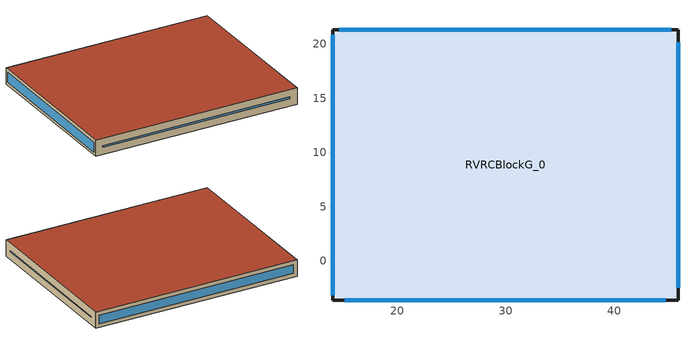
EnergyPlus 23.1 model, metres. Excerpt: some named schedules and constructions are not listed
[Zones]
RVRCBlockG_0
 floor outside (90.1-2019 Residential CZ 0 Exterior Floor (Mass)): 14.03,-3.66 14.03,21.34 45.9,21.34 45.9,-3.66 z7.8
 wall outside (90.1-2019 Residential CZ 1 Exterior Wall (Mass)): 14.03,-3.66 45.9,-3.66 45.9,21.34 14.03,21.34 14.03,-3.66 z7.8:10.3
 window (SinglePaneClr): 15.14,-3.66 44.78,-3.66 z8.92:9.18; 45.9,-2.48 45.9,20.16 z8.98:9.12; 45.3,21.34 14.63,21.34 z8.4:9.7; 14.03,20.87 14.03,-3.19 z8.27:9.83
 roof outside (90.1-2019 Residential CZ 1 Exterior Roof (Mass)): 14.03,-3.66 45.9,-3.66 45.9,21.34 14.03,21.34 z10.3
[Schedule:Day:Hourly]
b3ee1392-10da-4902-bb52-c96c5b621be0: Fraction, 0, 0, 0, 0, 0, 0, 0, 1, 0, 1, 0, 0, 1, 1, 1, 0, 0, 1, 0, 0, 0, 0, 0, 0
41c815ea-9b5e-42bf-a7a7-82d2002bdf8b: Fraction, 0, 0, 0, 1, 1, 1, 1, 0, 0, 0, 0, 1, 1, 1, 1, 1, 1, 0, 0, 0, 0, 0, 0, 0
fffaaf66-fdb6-412b-8616-fc018a51b79f: Fraction, 0, 1, 0, 0, 0, 0, 0, 0, 0, 1, 1, 1, 1, 1, 1, 1, 1, 1, 1, 0, 1, 0, 0, 0
2e593c8e-7799-4b6a-b7ce-a58c5bfb25c7: Fraction, 0, 0, 0, 0, 0, 0, 0, 0, 0, 0, 0, 1, 1, 1, 1, 1, 1, 0, 1, 1, 1, 1, 1, 0
34d32537-86fd-417f-a0f4-903486ed34fd: Fraction, 0, 1, 1, 0, 1, 0, 0, 1, 0, 0, 0, 1, 1, 1, 0, 0, 1, 0, 0, 1, 1, 1, 1, 0
8817caf7-3b1c-4f68-8447-26959a315fb0: Fraction, 1, 1, 1, 1, 1, 1, 1, 1, 0, 0, 0, 1, 1, 1, 1, 1, 1, 1, 0, 0, 0, 0, 1, 1
e7103cf6-8021-48cf-bf69-a7d4d6557e8e: Fraction, 0, 1, 0, 0, 1, 1, 1, 1, 0, 0, 1, 1, 1, 0, 0, 0, 0, 1, 0, 1, 1, 0, 1, 1
c4cd0916-6486-4d25-934a-51eda6465a27: Fraction, 1, 1, 1, 1, 0, 0, 0, 0, 0, 0, 0, 1, 1, 0, 1, 1, 1, 1, 1, 0, 0, 0, 0, 0
0f9b2f35-27c7-4098-860a-0e65b3e66343: Fraction, 0, 0, 0, 0, 1, 1, 1, 1, 1, 0, 1, 1, 1, 0, 1, 1, 1, 0, 0, 0, 0, 0, 0, 0
c4405b90-8efb-4c48-a76b-d06ec130ae92: Fraction, 0, 1, 1, 1, 1, 1, 1, 1, 0, 0, 0, 1, 1, 1, 1, 1, 0, 0, 0, 0, 0, 0, 0, 0
7f425e2c-cee2-4079-b694-a63cad02d541: Fraction, 0, 0, 0, 0, 0, 0, 0, 0, 0, 0, 0, 1, 1, 0, 1, 1, 1, 1, 0, 0, 0, 0, 0, 0
8034b9e6-872a-4803-a19c-77a352536e54: Fraction, 0, 0, 0, 0, 0, 0, 0, 0, 0, 1, 0, 1, 1, 1, 1, 1, 1, 1, 0, 0, 0, 0, 0, 0
80193919-deeb-4f16-9f91-5918ce88b6b7: Fraction, 0, 0, 0, 0, 0, 0, 0, 0, 0, 0, 1, 1, 1, 0, 1, 1, 1, 1, 0, 0, 0, 0, 0, 0
c102863e-e8f4-4087-9598-e437fe336038: Fraction, 0, 0, 0, 0, 0, 0, 1, 1, 1, 0, 1, 0, 0, 0, 0, 0, 0, 0, 0, 1, 0, 0, 0, 0
57ddbf2d-71a8-4058-885b-857718e19637: Fraction, 1, 0, 0, 0, 1, 0, 0, 0, 0, 0, 1, 1, 0, 1, 1, 1, 1, 0, 0, 0, 0, 0, 0, 0
a1ec1d87-514c-42c7-b7d7-844e84de6020: Fraction, 0, 0, 0, 0, 0, 0, 0, 0, 0, 1, 1, 1, 0, 0, 1, 1, 1, 1, 0, 0, 0, 0, 0, 0
c1c3a829-8a67-492e-a96c-784813339319: Fraction, 0, 0, 0, 0, 0, 0, 0, 0, 0, 1, 1, 1, 1, 1, 1, 1, 1, 1, 1, 0, 0, 0, 0, 0
f465dc0a-79c6-42a8-b335-f17d1c331528: Fraction, 0, 0, 0, 0, 0, 0, 0, 0, 0, 1, 1, 1, 0, 0, 1, 1, 1, 0, 0, 0, 0, 0, 0, 0
d5d28f35-ec0b-40d0-91be-1a0c22dcc929: Fraction, 0, 0, 0, 0, 1, 0, 0, 0, 0, 0, 1, 1, 1, 1, 1, 1, 1, 1, 0, 0, 0, 0, 1, 0
35469505-b3a3-458c-89e8-699038a2c77a: Fraction, 0, 1, 1, 1, 1, 1, 1, 0, 0, 0, 1, 1, 1, 0, 0, 0, 0, 0, 1, 1, 1, 1, 1, 1
bba4ecf7-62d2-498f-87cb-0fc0dfaa302e: Fraction, 1, 1, 1, 1, 1, 1, 0, 0, 0, 0, 1, 1, 1, 0, 1, 1, 1, 1, 0, 0, 0, 0, 0, 0
f75f4c57-b4c1-48eb-a1c4-78ae43bae9ff: Fraction, 0, 1, 1, 1, 1, 1, 1, 1, 0, 0, 0, 0, 0, 0, 1, 1, 0, 0, 0, 0, 0, 0, 0, 0
b96540aa-e09f-4f3c-9db3-459d213297fe: Fraction, 1, 0, 1, 1, 1, 1, 1, 1, 0, 0, 1, 1, 1, 1, 1, 1, 1, 1, 1, 1, 1, 1, 1, 1
01a3eb3e-a686-40bf-baf7-aec5fe2cf40f: Fraction, 1, 1, 1, 1, 1, 1, 1, 1, 1, 1, 0, 0, 1, 0, 0, 0, 0, 0, 0, 0, 0, 0, 0, 1
509128d5-984b-4da7-90ba-e2ae79619861: Fraction, 1, 1, 1, 1, 1, 1, 1, 1, 0, 0, 0, 0, 0, 0, 1, 1, 0, 0, 0, 0, 1, 0, 0, 1
8081f760-2c0d-4206-94eb-a008024dc24e: Fraction, 1, 1, 1, 1, 1, 1, 1, 1, 0, 0, 0, 0, 0, 0, 1, 1, 0, 0, 0, 0, 0, 0, 0, 0
18a4b13a-dda2-4d9d-b126-db40346724f1: Fraction, 0, 1, 0, 1, 1, 1, 1, 1, 0, 0, 0, 1, 1, 1, 0, 0, 0, 0, 0, 0, 0, 0, 0, 0
adc98def-3a70-4305-84f8-8456c16f5f35: Fraction, 0, 1, 1, 1, 1, 1, 1, 1, 1, 0, 0, 1, 1, 1, 1, 1, 1, 0, 0, 0, 0, 0, 0, 0
1bd0edbe-1e6f-426e-8204-f514dc95a807: Fraction, 0, 0, 0, 1, 1, 1, 1, 1, 0, 0, 0, 1, 1, 1, 1, 1, 1, 1, 1, 0, 0, 0, 0, 0
[Schedule:Week:Daily]
CoolAvail_RVRCBlockG_0_23: b3ee1392-10da-4902-bb52-c96c5b621be0, 41c815ea-9b5e-42bf-a7a7-82d2002bdf8b, fffaaf66-fdb6-412b-8616-fc018a51b79f, 2e593c8e-7799-4b6a-b7ce-a58c5bfb25c7, 34d32537-86fd-417f-a0f4-903486ed34fd, 8817caf7-3b1c-4f68-8447-26959a315fb0, e7103cf6-8021-48cf-bf69-a7d4d6557e8e, b3ee1392-10da-4902-bb52-c96c5b621be0, b3ee1392-10da-4902-bb52-c96c5b621be0, b3ee1392-10da-4902-bb52-c96c5b621be0, b3ee1392-10da-4902-bb52-c96c5b621be0, b3ee1392-10da-4902-bb52-c96c5b621be0
CoolAvail_RVRCBlockG_0_24: c4cd0916-6486-4d25-934a-51eda6465a27, 0f9b2f35-27c7-4098-860a-0e65b3e66343, c4405b90-8efb-4c48-a76b-d06ec130ae92, 7f425e2c-cee2-4079-b694-a63cad02d541, 8034b9e6-872a-4803-a19c-77a352536e54, 80193919-deeb-4f16-9f91-5918ce88b6b7, c102863e-e8f4-4087-9598-e437fe336038, c4cd0916-6486-4d25-934a-51eda6465a27, c4cd0916-6486-4d25-934a-51eda6465a27, c4cd0916-6486-4d25-934a-51eda6465a27, c4cd0916-6486-4d25-934a-51eda6465a27, c4cd0916-6486-4d25-934a-51eda6465a27
CoolAvail_RVRCBlockG_0_25: 57ddbf2d-71a8-4058-885b-857718e19637, a1ec1d87-514c-42c7-b7d7-844e84de6020, c1c3a829-8a67-492e-a96c-784813339319, f465dc0a-79c6-42a8-b335-f17d1c331528, d5d28f35-ec0b-40d0-91be-1a0c22dcc929, 35469505-b3a3-458c-89e8-699038a2c77a, bba4ecf7-62d2-498f-87cb-0fc0dfaa302e, 57ddbf2d-71a8-4058-885b-857718e19637, 57ddbf2d-71a8-4058-885b-857718e19637, 57ddbf2d-71a8-4058-885b-857718e19637, 57ddbf2d-71a8-4058-885b-857718e19637, 57ddbf2d-71a8-4058-885b-857718e19637
CoolAvail_RVRCBlockG_0_26: f75f4c57-b4c1-48eb-a1c4-78ae43bae9ff, b96540aa-e09f-4f3c-9db3-459d213297fe, 01a3eb3e-a686-40bf-baf7-aec5fe2cf40f, 509128d5-984b-4da7-90ba-e2ae79619861, 8081f760-2c0d-4206-94eb-a008024dc24e, 18a4b13a-dda2-4d9d-b126-db40346724f1, adc98def-3a70-4305-84f8-8456c16f5f35, f75f4c57-b4c1-48eb-a1c4-78ae43bae9ff, f75f4c57-b4c1-48eb-a1c4-78ae43bae9ff, f75f4c57-b4c1-48eb-a1c4-78ae43bae9ff, f75f4c57-b4c1-48eb-a1c4-78ae43bae9ff, f75f4c57-b4c1-48eb-a1c4-78ae43bae9ff
CoolAvail_RVRCBlockG_0_27: 1bd0edbe-1e6f-426e-8204-f514dc95a807, f2b36d97-0adc-4f97-a400-ddb5e56b6202, 0c9be60b-1135-400e-a160-46ae8918a7ab, 1e4d1d07-a122-46a8-b236-1e7ef37c4300, a87ecde5-ac1a-4404-9ac0-d33b8b0f3776, d2095b66-9ef9-4e6c-bf10-f64f33dc44e7, 675b7835-bba1-41dc-892c-9915efaa8412, 1bd0edbe-1e6f-426e-8204-f514dc95a807, 1bd0edbe-1e6f-426e-8204-f514dc95a807, 1bd0edbe-1e6f-426e-8204-f514dc95a807, 1bd0edbe-1e6f-426e-8204-f514dc95a807, 1bd0edbe-1e6f-426e-8204-f514dc95a807
CoolAvail_RVRCBlockG_0_28: 99331c6f-bcc6-4844-a99e-bb9b7f8c1f10, b58c2799-eb87-4032-8035-a89979a97af3, d7801b45-80af-4254-aa54-3bef0f0bea61, 4860e4b6-4208-43ae-8039-8c377b90aefc, beb8731f-c9b0-496d-afa5-c1c8993e3b99, a630eeb8-bea4-4921-b0c0-f86afabbf581, 0e7868f9-118a-40b4-ae96-c376b4c6ec36, 99331c6f-bcc6-4844-a99e-bb9b7f8c1f10, 99331c6f-bcc6-4844-a99e-bb9b7f8c1f10, 99331c6f-bcc6-4844-a99e-bb9b7f8c1f10, 99331c6f-bcc6-4844-a99e-bb9b7f8c1f10, 99331c6f-bcc6-4844-a99e-bb9b7f8c1f10
CoolAvail_RVRCBlockG_0_29: d5c4f3ec-4c01-4df2-8705-aea64a63bbf3, d1742365-9e23-4c82-9d82-7f6344c39f6b, dbbabbbd-a9ff-4afc-aab6-1ad78db70506, b53f0b46-2152-4d5b-bf73-179a03bb15a3, beb8731f-c9b0-496d-afa5-c1c8993e3b99, beb8731f-c9b0-496d-afa5-c1c8993e3b99, b6c8650e-9812-4490-876d-d5992b437ba0, d5c4f3ec-4c01-4df2-8705-aea64a63bbf3, d5c4f3ec-4c01-4df2-8705-aea64a63bbf3, d5c4f3ec-4c01-4df2-8705-aea64a63bbf3, d5c4f3ec-4c01-4df2-8705-aea64a63bbf3, d5c4f3ec-4c01-4df2-8705-aea64a63bbf3
CoolAvail_RVRCBlockG_0_30: 4c1100de-6b7d-411d-9fbe-168d15087f90, 9994f216-e378-4f45-9324-9af418134a43, 4f70206a-4ec4-4421-933f-49f3773b5141, 4e028f98-60b7-4a74-b2b1-c5912246aa54, 5d0d032a-c108-4d21-abf3-e35df3f9cd12, 3653e1e7-d5f0-47ed-9f44-e2ecddbe5db8, e793c58d-c10c-48d3-83be-dcdf19725131, 4c1100de-6b7d-411d-9fbe-168d15087f90, 4c1100de-6b7d-411d-9fbe-168d15087f90, 4c1100de-6b7d-411d-9fbe-168d15087f90, 4c1100de-6b7d-411d-9fbe-168d15087f90, 4c1100de-6b7d-411d-9fbe-168d15087f90
CoolAvail_RVRCBlockG_0_31: e58b780e-1c04-451a-9172-1949f03f4e39, 22a59533-5128-4998-a2d3-d265b73bbc28, dbbabbbd-a9ff-4afc-aab6-1ad78db70506, 745354a4-a096-4320-b637-f1b96c0bbb0d, b2c295ff-d00d-4269-bd0b-5ce5b04d11cf, 938a9b06-ab1d-4170-89fd-b648b48fb8fb, a8a7caf1-0855-4f60-89fc-d507499ef6e7, e58b780e-1c04-451a-9172-1949f03f4e39, e58b780e-1c04-451a-9172-1949f03f4e39, e58b780e-1c04-451a-9172-1949f03f4e39, e58b780e-1c04-451a-9172-1949f03f4e39, e58b780e-1c04-451a-9172-1949f03f4e39
CoolAvail_RVRCBlockG_0_32: a8b6adaa-7ebd-4fd7-a765-07d4b7453ad3, 6d97d353-8263-4dda-8341-29e39e51b9cc, 0965bd43-df22-4dcb-b015-02b96572cd4e, bec6fb54-540b-4726-aab1-4136a00fb8bd, 77b68fb6-2430-4c8e-8c81-b7ef4fe4446f, d0fd498f-fefa-4d3d-aab5-15e99e5e4d9a, 12980282-58de-4060-9bc8-3bd8170eec0f, a8b6adaa-7ebd-4fd7-a765-07d4b7453ad3, a8b6adaa-7ebd-4fd7-a765-07d4b7453ad3, a8b6adaa-7ebd-4fd7-a765-07d4b7453ad3, a8b6adaa-7ebd-4fd7-a765-07d4b7453ad3, a8b6adaa-7ebd-4fd7-a765-07d4b7453ad3
CoolAvail_RVRCBlockG_0_33: 4940da96-1a9e-4eb3-89b6-f7c760d27de2, dfdfacce-0b47-4ee3-90b5-302ad27a350c, 7f4fbee8-ac71-4c1e-b3ba-ceb4b6587da2, 64e4d35e-39d5-4212-9f10-d236adf16f6b, dfac59e4-f0a6-4049-a92f-c19506bd0411, 94d588fb-cbc1-4a30-8929-8f768e6797c9, 38926f2a-9a2c-49b7-bd4e-384bd8d0eeec, 4940da96-1a9e-4eb3-89b6-f7c760d27de2, 4940da96-1a9e-4eb3-89b6-f7c760d27de2, 4940da96-1a9e-4eb3-89b6-f7c760d27de2, 4940da96-1a9e-4eb3-89b6-f7c760d27de2, 4940da96-1a9e-4eb3-89b6-f7c760d27de2
CoolAvail_RVRCBlockG_0_34: 38d6f62b-aa26-4cce-bffc-89d4634a65a2, e9c17132-89f6-40b3-9503-20e7e1ca799b, 1453b740-1811-4e7f-b7a0-da3c1f69e177, 443479a2-5d42-4368-b6f1-475ab0f3142c, 588deaa5-ed14-48cc-87b3-c08a2219fd09, d60aa94e-7eec-48da-a1b0-0fbdf46c8562, 90a44b0a-3b13-40ac-8ced-491670a1d122, 38d6f62b-aa26-4cce-bffc-89d4634a65a2, 38d6f62b-aa26-4cce-bffc-89d4634a65a2, 38d6f62b-aa26-4cce-bffc-89d4634a65a2, 38d6f62b-aa26-4cce-bffc-89d4634a65a2, 38d6f62b-aa26-4cce-bffc-89d4634a65a2
CoolAvail_RVRCBlockG_0_35: 1201b4b3-b283-42e3-a66c-f2562d1ce25a, 8b56c38f-6648-49ac-83bf-99eb8af7192b, 84c390d9-784f-4db7-8019-107081c707b7, 10933d9f-9681-415a-ae7c-c7dda4dccf2a, 8582ed61-201a-44df-aaea-18a9a0540294, eb3f4ac5-0aad-4148-8a50-0d798b8003a2, e7c9040a-5ceb-4941-a967-f1bc103b2627, 1201b4b3-b283-42e3-a66c-f2562d1ce25a, 1201b4b3-b283-42e3-a66c-f2562d1ce25a, 1201b4b3-b283-42e3-a66c-f2562d1ce25a, 1201b4b3-b283-42e3-a66c-f2562d1ce25a, 1201b4b3-b283-42e3-a66c-f2562d1ce25a
CoolAvail_RVRCBlockG_0_36: ccff86d7-f24a-4c1e-9caa-64aa054e6d77, a54c999b-cc73-4d90-8fbd-a4ba4827bd78, 755e8b9e-b309-4d9e-80d9-0f64a4f3b5e9, ba54a4b1-335b-4d74-b3fc-efefa2ceca9d, 98da080b-9ed6-49b7-a20b-2d4a006ea9fd, b7bf5656-deb7-4056-8912-c1b254e99343, c1c3a829-8a67-492e-a96c-784813339319, ccff86d7-f24a-4c1e-9caa-64aa054e6d77, ccff86d7-f24a-4c1e-9caa-64aa054e6d77, ccff86d7-f24a-4c1e-9caa-64aa054e6d77, ccff86d7-f24a-4c1e-9caa-64aa054e6d77, ccff86d7-f24a-4c1e-9caa-64aa054e6d77
CoolAvail_RVRCBlockG_0_37: beb8731f-c9b0-496d-afa5-c1c8993e3b99, eefac862-c8b7-403c-ad3c-ca35106f1b68, 83c333c2-5510-4fed-bfef-0a61f5a4c98a, 65db5e78-d373-4ffa-aa77-4d0475c8e0cb, 9f9d9b8b-69d4-43c6-9f30-84e47531b350, 229bf6ff-2af4-44fb-8e89-b148fb53fc66, e0d38803-7986-45ef-b7b9-c2988d22a310, beb8731f-c9b0-496d-afa5-c1c8993e3b99, beb8731f-c9b0-496d-afa5-c1c8993e3b99, beb8731f-c9b0-496d-afa5-c1c8993e3b99, beb8731f-c9b0-496d-afa5-c1c8993e3b99, beb8731f-c9b0-496d-afa5-c1c8993e3b99
CoolAvail_RVRCBlockG_0_38: 172e08a0-7063-4ee7-a2e1-94a93acf402b, f9dd72ab-a0b7-43f0-a95d-50609fe50495, ccff86d7-f24a-4c1e-9caa-64aa054e6d77, 0e15f948-85ee-4b53-a8fc-25e51532eb1d, f45f2d37-52f9-4f0d-b148-6c94eed91b6a, 8e06ba44-60d0-4f49-8cbf-c03c36779955, 430d2797-7752-4d38-ba01-4022bb33a6bb, 172e08a0-7063-4ee7-a2e1-94a93acf402b, 172e08a0-7063-4ee7-a2e1-94a93acf402b, 172e08a0-7063-4ee7-a2e1-94a93acf402b, 172e08a0-7063-4ee7-a2e1-94a93acf402b, 172e08a0-7063-4ee7-a2e1-94a93acf402b
CoolAvail_RVRCBlockG_0_39: e637cd17-a358-4618-9cd9-db6d5a9115bb, d004316d-5826-4fab-9858-0fe5ee74d1e9, 2c6ede4f-96d7-452d-bf5c-3bd93bb61d20, d9be4848-5643-4691-8476-8ad206ac0fc6, 56eeaa9c-9745-4a93-b8ae-32318019b8ca, fc741a78-4d38-4734-b78a-efea0405cae1, beb8731f-c9b0-496d-afa5-c1c8993e3b99, e637cd17-a358-4618-9cd9-db6d5a9115bb, e637cd17-a358-4618-9cd9-db6d5a9115bb, e637cd17-a358-4618-9cd9-db6d5a9115bb, e637cd17-a358-4618-9cd9-db6d5a9115bb, e637cd17-a358-4618-9cd9-db6d5a9115bb
CoolAvail_RVRCBlockG_0_40: b53f0b46-2152-4d5b-bf73-179a03bb15a3, f761edff-7a4f-45af-8522-4e98c1e8ca01, 1d33ee18-3254-412e-9421-208f7b2e75fb, bdd48620-53f8-4083-aa2b-2567af372bfd, 0a9602af-9d74-415e-b5d1-764eee10befa, bdab8723-b86e-4afa-81f0-81c094e61389, 7ab79d04-d53f-4ace-a9ef-c22175439576, b53f0b46-2152-4d5b-bf73-179a03bb15a3, b53f0b46-2152-4d5b-bf73-179a03bb15a3, b53f0b46-2152-4d5b-bf73-179a03bb15a3, b53f0b46-2152-4d5b-bf73-179a03bb15a3, b53f0b46-2152-4d5b-bf73-179a03bb15a3
CoolAvail_RVRCBlockG_0_41: 2475b010-fe36-4909-9e8e-34476414c00b, f18b2ac8-c792-41ee-8247-918bb38cdbaf, 0204a73d-bafb-4112-8ca0-d6bcc853c734, da50f2d2-0b09-4c41-9dc2-a6b723955272, ae631fc2-522c-4754-84d3-b688c61165e8, 4eedee1c-cf0d-4703-9fdb-56e5ffc9fb3b, 4def123d-868f-4e2b-b94c-4f94f7ac8d3d, 2475b010-fe36-4909-9e8e-34476414c00b, 2475b010-fe36-4909-9e8e-34476414c00b, 2475b010-fe36-4909-9e8e-34476414c00b, 2475b010-fe36-4909-9e8e-34476414c00b, 2475b010-fe36-4909-9e8e-34476414c00b
CoolAvail_RVRCBlockG_0_42: bf6de0ee-3826-4265-9639-51f555b48d51, f3a9dbfd-0a7e-4137-a96a-f4d4d2097bce, 315f15be-a4bc-4a49-91a1-0ef6ee713ee5, 985c9e42-fce1-458f-a373-e23e34c516e6, a61d9309-7968-44e8-ac47-ef8048d0d582, 72ec26ed-cd99-4e4a-9f33-41c2a927e95c, 292e5049-e699-4347-9359-2b1f37d0ed0e, bf6de0ee-3826-4265-9639-51f555b48d51, bf6de0ee-3826-4265-9639-51f555b48d51, bf6de0ee-3826-4265-9639-51f555b48d51, bf6de0ee-3826-4265-9639-51f555b48d51, bf6de0ee-3826-4265-9639-51f555b48d51
CoolAvail_RVRCBlockG_0_43: e5a6a21b-77db-4b1f-b3f5-29ee34f86193, f961b5eb-f772-4e53-9a24-b91fc77c63f8, b7da21c7-141a-4fe5-af26-0dd53ab082d0, 43e53d64-64b9-452d-ad99-d5b2ab03b44f, c0800bb6-d49b-4339-9490-7b5572855832, 562b82d0-0af9-4448-857e-49a680da9060, 897301c9-470a-4b9d-bca9-d401580a346c, e5a6a21b-77db-4b1f-b3f5-29ee34f86193, e5a6a21b-77db-4b1f-b3f5-29ee34f86193, e5a6a21b-77db-4b1f-b3f5-29ee34f86193, e5a6a21b-77db-4b1f-b3f5-29ee34f86193, e5a6a21b-77db-4b1f-b3f5-29ee34f86193
CoolAvail_RVRCBlockG_0_44: 01248297-9878-4ab8-86b5-3aeb922a97fd, 1726a9ce-fcb0-420d-970d-134f1042d4b9, 76c9b4f6-f10e-4bad-ae06-8e0d426a9441, 77bc7edc-366d-416f-834f-36bf4d7547d0, 1c9906ed-e146-4c09-98b2-15003987d38f, 69197622-4e6d-4f69-9db4-38453f1ef04f, 683709cb-f18d-46d2-b519-0706bef00ea1, 01248297-9878-4ab8-86b5-3aeb922a97fd, 01248297-9878-4ab8-86b5-3aeb922a97fd, 01248297-9878-4ab8-86b5-3aeb922a97fd, 01248297-9878-4ab8-86b5-3aeb922a97fd, 01248297-9878-4ab8-86b5-3aeb922a97fd
CoolAvail_RVRCBlockG_0_45: 84b504f2-8617-43ab-9f5a-7c6120d914ff, 9994f216-e378-4f45-9324-9af418134a43, dd3b0ef4-735d-4a0c-a3a2-3c62ef730a49, a461d804-160c-4598-96f8-e1ccf5b22849, 2c6ede4f-96d7-452d-bf5c-3bd93bb61d20, 7b58ee06-8bb5-4f47-9500-538a04f8eed1, 84b504f2-8617-43ab-9f5a-7c6120d914ff, 84b504f2-8617-43ab-9f5a-7c6120d914ff, 84b504f2-8617-43ab-9f5a-7c6120d914ff, 84b504f2-8617-43ab-9f5a-7c6120d914ff, 84b504f2-8617-43ab-9f5a-7c6120d914ff, 84b504f2-8617-43ab-9f5a-7c6120d914ff
CoolAvail_RVRCBlockG_0_46: 863346ca-847b-4c9e-afb5-da3bbcd8025b, f3a9dbfd-0a7e-4137-a96a-f4d4d2097bce, b89f0140-a638-4acc-8af0-46dc482aaf12, 2ab0fbaf-1a52-4a7a-ab0f-48e219928c39, 8b50c5d7-ecd8-4a01-8186-f0fd6e9c6792, 1eac5999-a9ed-4f6e-ae6f-426c226d17a3, eba1bc7c-708e-4de9-aff9-be0a60c6985c, 863346ca-847b-4c9e-afb5-da3bbcd8025b, 863346ca-847b-4c9e-afb5-da3bbcd8025b, 863346ca-847b-4c9e-afb5-da3bbcd8025b, 863346ca-847b-4c9e-afb5-da3bbcd8025b, 863346ca-847b-4c9e-afb5-da3bbcd8025b
CoolAvail_RVRCBlockG_0_47: 2d9464e0-771d-4651-acb4-70126a485f1e, 4a02487b-0a57-4f4d-8c05-56be5ba1273a, 26e45c48-8b68-4985-bad5-a0b291fdadb0, 634009ec-a002-4865-b017-109c4367ff7e, 72804c60-73c1-4d14-b844-ec53929e6a74, 40c43412-5422-428d-866b-ab51bd54647d, 2cf21d91-eeb0-4cdf-96f4-e4be84158d48, 2d9464e0-771d-4651-acb4-70126a485f1e, 2d9464e0-771d-4651-acb4-70126a485f1e, 2d9464e0-771d-4651-acb4-70126a485f1e, 2d9464e0-771d-4651-acb4-70126a485f1e, 2d9464e0-771d-4651-acb4-70126a485f1e
CoolAvail_RVRCBlockG_0_48: 2564851b-a5fb-4029-b8de-2a530bb022fd, f74b0eac-335e-415e-ae8d-9ef982fd9cc3, 7401a264-5ddd-41a5-a41f-3d338d9642e0, 9655cab8-1d3a-41ce-9c4e-d1d46f31c9b6, f046ea4f-4e27-4e65-83b2-ce6ed52b50c8, 3fa155e6-beb3-4989-8e16-a8022f50af2f, f728f53f-6836-4530-ba35-0a951cc80655, 2564851b-a5fb-4029-b8de-2a530bb022fd, 2564851b-a5fb-4029-b8de-2a530bb022fd, 2564851b-a5fb-4029-b8de-2a530bb022fd, 2564851b-a5fb-4029-b8de-2a530bb022fd, 2564851b-a5fb-4029-b8de-2a530bb022fd
CoolAvail_RVRCBlockG_0_49: f2877303-2d34-4da1-b03c-e4ca312f2d81, 63c04a83-c507-4e86-ab76-da2ec5cf349f, 0865a4e4-bc3b-4495-815e-0d8df012c566, d9b95709-9af2-488e-9103-2079d411cfff, 7784e889-08e2-43aa-bbfd-6bbf210b1d00, 30e21832-57a5-44a2-a26f-11a2421aa3de, 36582eb0-793a-4879-992f-975776c9123d, f2877303-2d34-4da1-b03c-e4ca312f2d81, f2877303-2d34-4da1-b03c-e4ca312f2d81, f2877303-2d34-4da1-b03c-e4ca312f2d81, f2877303-2d34-4da1-b03c-e4ca312f2d81, f2877303-2d34-4da1-b03c-e4ca312f2d81
CoolAvail_RVRCBlockG_0_50: 5bfbdcd4-3b66-4dc2-a24f-b9da6f374282, 1d33ee18-3254-412e-9421-208f7b2e75fb, 29441b10-7565-446c-95a1-34ff1fd39863, 2a412d0d-dadd-4759-aa4a-a73d1591959d, 709a3dcd-bb3f-4ff4-bae0-c8498b78e571, 774e8940-dce4-42d9-851a-c109587f830b, 7aa5f25e-2ad5-4555-aca3-0276a6927a29, 5bfbdcd4-3b66-4dc2-a24f-b9da6f374282, 5bfbdcd4-3b66-4dc2-a24f-b9da6f374282, 5bfbdcd4-3b66-4dc2-a24f-b9da6f374282, 5bfbdcd4-3b66-4dc2-a24f-b9da6f374282, 5bfbdcd4-3b66-4dc2-a24f-b9da6f374282
CoolAvail_RVRCBlockG_0_51: f7e7c9ff-9d30-4631-ba0a-a7382105d66f, 8aee9091-7cfb-43f1-8c36-97bfcd437a64, 5da1cf64-a4d1-4bba-9d99-a8f9c0ea6ddd, 04916e0e-d19f-4f3d-8547-205bb6c1d141, 44bc8e3b-cd40-4cd7-a2f4-b7b03b274dc3, 3bb25f7a-5cab-45ff-87d0-f04467465def, 938a9b06-ab1d-4170-89fd-b648b48fb8fb, f7e7c9ff-9d30-4631-ba0a-a7382105d66f, f7e7c9ff-9d30-4631-ba0a-a7382105d66f, f7e7c9ff-9d30-4631-ba0a-a7382105d66f, f7e7c9ff-9d30-4631-ba0a-a7382105d66f, f7e7c9ff-9d30-4631-ba0a-a7382105d66f
CoolAvail_RVRCBlockG_0_52: 78d24681-5b3c-40a7-af6b-e2f795797056, 78d24681-5b3c-40a7-af6b-e2f795797056, 78d24681-5b3c-40a7-af6b-e2f795797056, 78d24681-5b3c-40a7-af6b-e2f795797056, 78d24681-5b3c-40a7-af6b-e2f795797056, 78d24681-5b3c-40a7-af6b-e2f795797056, 78d24681-5b3c-40a7-af6b-e2f795797056, 78d24681-5b3c-40a7-af6b-e2f795797056, 78d24681-5b3c-40a7-af6b-e2f795797056, 78d24681-5b3c-40a7-af6b-e2f795797056, 78d24681-5b3c-40a7-af6b-e2f795797056, 78d24681-5b3c-40a7-af6b-e2f795797056
NatVentAvail_RVRCBlockG_0_14: cf242384-a0bd-414b-8eed-03651aadb2c1, 8ceca592-6141-4b88-8b20-5772e74d7c9c, bd7196cf-7471-4e1e-985b-9b06fff8ce66, 6ff04a3a-d34a-498b-958c-02fa8b5d91d9, 44401fde-d9fd-4d8f-8793-c588f7dc1b74, d8560cb0-2b15-4d99-b907-bdab90604d87, 7213fe7d-7bd7-45a2-9953-8e4bb3530ddf, cf242384-a0bd-414b-8eed-03651aadb2c1, cf242384-a0bd-414b-8eed-03651aadb2c1, cf242384-a0bd-414b-8eed-03651aadb2c1, cf242384-a0bd-414b-8eed-03651aadb2c1, cf242384-a0bd-414b-8eed-03651aadb2c1
NatVentAvail_RVRCBlockG_0_15: 40332ffc-f7bd-411c-bd78-667450e9a829, 262f1157-4158-44b6-a0a5-aacb9c8d3a19, d2636c2f-dd25-49e0-9080-f6d88274d8f9, 29441b10-7565-446c-95a1-34ff1fd39863, 9fb82032-8112-499a-9af1-06aa9bc95564, ea0017f3-05be-49bd-af14-3b40f85a6be0, 503e250b-480e-4bfa-a092-255daa6e13fa, 40332ffc-f7bd-411c-bd78-667450e9a829, 40332ffc-f7bd-411c-bd78-667450e9a829, 40332ffc-f7bd-411c-bd78-667450e9a829, 40332ffc-f7bd-411c-bd78-667450e9a829, 40332ffc-f7bd-411c-bd78-667450e9a829
NatVentAvail_RVRCBlockG_0_16: dadde0aa-72ff-45b5-ae67-efccedfe2982, e69ed98b-7ba4-4f40-a4f6-799221986938, 964400af-db1e-4250-b82b-369e4005c502, 3c9c8227-8138-4eae-a905-6f68886bd736, 4eb68fab-ea53-413d-9e84-ce517424ca1f, 65d503c2-a171-4ee3-849b-c3b0b36dfd20, 843cb088-449a-4c21-83af-d4ea73ebc363, dadde0aa-72ff-45b5-ae67-efccedfe2982, dadde0aa-72ff-45b5-ae67-efccedfe2982, dadde0aa-72ff-45b5-ae67-efccedfe2982, dadde0aa-72ff-45b5-ae67-efccedfe2982, dadde0aa-72ff-45b5-ae67-efccedfe2982
NatVentAvail_RVRCBlockG_0_17: 81dd92e1-e565-4dc4-82c7-27dd24b4777e, 6feae457-2492-42fc-8225-b483c3245af0, 341ffc4c-ffcc-4f28-b276-f7e898f3812b, 052c7933-908c-4d77-bdb1-d8453a31b965, 287158e9-48e2-410d-a05a-39e9a0de0c29, 03239930-e674-42c8-af94-2b692ac1428d, 682b96f8-41cd-4294-8c69-ae675f0ed0d9, 81dd92e1-e565-4dc4-82c7-27dd24b4777e, 81dd92e1-e565-4dc4-82c7-27dd24b4777e, 81dd92e1-e565-4dc4-82c7-27dd24b4777e, 81dd92e1-e565-4dc4-82c7-27dd24b4777e, 81dd92e1-e565-4dc4-82c7-27dd24b4777e
NatVentAvail_RVRCBlockG_0_18: b9f1bb7c-76b5-4309-8a34-034201b37f30, 4af72045-d06e-42e5-bedc-11954c7be052, a8747f55-50b1-4e36-80e8-ec30d26e4549, b9f1bb7c-76b5-4309-8a34-034201b37f30, 520679f0-ea61-43f2-b6cc-27005ab89abf, c376bd93-93e4-4b53-aab2-735226fc785f, 2d9187fb-4f7a-4923-9e5b-92dfac6a75b0, b9f1bb7c-76b5-4309-8a34-034201b37f30, b9f1bb7c-76b5-4309-8a34-034201b37f30, b9f1bb7c-76b5-4309-8a34-034201b37f30, b9f1bb7c-76b5-4309-8a34-034201b37f30, b9f1bb7c-76b5-4309-8a34-034201b37f30
NatVentAvail_RVRCBlockG_0_19: aa2a2ac4-7679-4393-974f-02431d9611f9, e7e5b27e-8dfc-4c66-96b3-975589105465, ce7e2009-72df-4114-96df-12609fe200ba, c0731f93-4dd0-4949-b419-31e9fd7fd8e0, 4a1864c2-55b6-4348-935c-7feac575f0d7, 5435ce60-5bea-4a4f-a31a-2475032c49d5, 50709a07-297b-48be-924a-9541c5ccc6a4, aa2a2ac4-7679-4393-974f-02431d9611f9, aa2a2ac4-7679-4393-974f-02431d9611f9, aa2a2ac4-7679-4393-974f-02431d9611f9, aa2a2ac4-7679-4393-974f-02431d9611f9, aa2a2ac4-7679-4393-974f-02431d9611f9
NatVentAvail_RVRCBlockG_0_20: 54208d6a-208f-4096-9569-9442ea61fab2, 832f0afe-213b-4047-b55a-0fc932bcf46d, aa2a2ac4-7679-4393-974f-02431d9611f9, a94f3b02-3755-4ae3-8c10-a64acd01551e, 7de82d03-2651-45bf-88c7-f9583d3aec71, 2c64dd4b-c825-40ed-ba36-89e3306b08b2, 25969c38-4896-4b04-9b0a-0f26f91f5061, 54208d6a-208f-4096-9569-9442ea61fab2, 54208d6a-208f-4096-9569-9442ea61fab2, 54208d6a-208f-4096-9569-9442ea61fab2, 54208d6a-208f-4096-9569-9442ea61fab2, 54208d6a-208f-4096-9569-9442ea61fab2
NatVentAvail_RVRCBlockG_0_21: b2b73990-e698-4d88-8954-ce79988a9aae, 363e05bf-5405-447e-98db-0fd127c922fe, 23b291c0-25a1-4466-ba90-22dafba51fb0, f961b5eb-f772-4e53-9a24-b91fc77c63f8, 11779323-9fe4-4686-9733-52cf0da36033, fd5a9be4-54fd-4df6-b6d1-e1eafcfe7dd9, dbfd54b1-7044-4798-b57b-7c5e060591cc, b2b73990-e698-4d88-8954-ce79988a9aae, b2b73990-e698-4d88-8954-ce79988a9aae, b2b73990-e698-4d88-8954-ce79988a9aae, b2b73990-e698-4d88-8954-ce79988a9aae, b2b73990-e698-4d88-8954-ce79988a9aae
NatVentAvail_RVRCBlockG_0_22: 8b50c5d7-ecd8-4a01-8186-f0fd6e9c6792, c04a9cb0-d1ba-491f-9032-8de64b141775, 3f17ec1e-e9a6-4e6b-9742-05b95d0e7ac4, 6ad4f877-db41-4481-bd35-3aa9ac96be51, 887e76ac-54db-4d3c-9692-645d8ea9d9ab, 863346ca-847b-4c9e-afb5-da3bbcd8025b, c9e620a8-a492-4286-883b-b4b430e40ee6, 8b50c5d7-ecd8-4a01-8186-f0fd6e9c6792, 8b50c5d7-ecd8-4a01-8186-f0fd6e9c6792, 8b50c5d7-ecd8-4a01-8186-f0fd6e9c6792, 8b50c5d7-ecd8-4a01-8186-f0fd6e9c6792, 8b50c5d7-ecd8-4a01-8186-f0fd6e9c6792
NatVentAvail_RVRCBlockG_0_23: 7b0bc220-1f0d-4f11-ad72-b21c87a9ff09, 48a3dbed-a053-44f5-ba36-71381d2be5a8, cbf746d2-a8c2-461b-a942-4588e1588b9c, ae38426a-79bc-4bb9-bed9-128f4b934dde, 05bdea00-f37e-477c-8faf-e23fe6a86773, 235d465c-0db2-4220-afbf-f8e7358f821d, fdead679-3e7c-4948-956c-6576344765bb, 7b0bc220-1f0d-4f11-ad72-b21c87a9ff09, 7b0bc220-1f0d-4f11-ad72-b21c87a9ff09, 7b0bc220-1f0d-4f11-ad72-b21c87a9ff09, 7b0bc220-1f0d-4f11-ad72-b21c87a9ff09, 7b0bc220-1f0d-4f11-ad72-b21c87a9ff09
NatVentAvail_RVRCBlockG_0_24: e55941f4-eaaf-4af0-882a-429506a77bbe, 08d358ad-0515-4fb3-acf0-3a86e7690dc4, a53527b9-a2f7-4ad1-8c7b-442c595ce062, 2871825b-5c45-4d9a-940e-3c13b6defe45, 4cd13038-328c-4260-a3f2-bafa772c8a4c, c77f720e-e0f4-4560-9db8-09500279f369, ea914deb-3f00-40f4-9e06-879890517f36, e55941f4-eaaf-4af0-882a-429506a77bbe, e55941f4-eaaf-4af0-882a-429506a77bbe, e55941f4-eaaf-4af0-882a-429506a77bbe, e55941f4-eaaf-4af0-882a-429506a77bbe, e55941f4-eaaf-4af0-882a-429506a77bbe
NatVentAvail_RVRCBlockG_0_25: 048235de-93e3-4494-9642-daab8f0fc787, cbfb4f76-03db-4640-ac80-b2d270e82c5e, 84b504f2-8617-43ab-9f5a-7c6120d914ff, c3b13fef-7700-4b13-8261-4bac47caf252, 65938caa-391c-47d5-93ef-cbb209a002c9, eaa9fd0e-25c0-4df4-a401-77e3a2a1bb32, 5179907a-138e-4b70-86d4-c1d4b0913168, 048235de-93e3-4494-9642-daab8f0fc787, 048235de-93e3-4494-9642-daab8f0fc787, 048235de-93e3-4494-9642-daab8f0fc787, 048235de-93e3-4494-9642-daab8f0fc787, 048235de-93e3-4494-9642-daab8f0fc787
NatVentAvail_RVRCBlockG_0_26: 1d8ad785-a377-49dd-a90d-1fbd43e83164, 6866e40c-e024-48ff-9202-f793b3cf250e, eff0b23b-93f9-492e-908d-09179166c220, 5cf8d62a-08c6-4a38-a427-4ac9646594f4, 195d5051-dbf9-4837-a52a-90e909d2b774, 547cd77d-0ef4-482b-b775-9700cb7f0fbe, 68c48871-93b0-497d-8df0-c0c97dc09c61, 1d8ad785-a377-49dd-a90d-1fbd43e83164, 1d8ad785-a377-49dd-a90d-1fbd43e83164, 1d8ad785-a377-49dd-a90d-1fbd43e83164, 1d8ad785-a377-49dd-a90d-1fbd43e83164, 1d8ad785-a377-49dd-a90d-1fbd43e83164
NatVentAvail_RVRCBlockG_0_27: 88ebe20a-9206-45ef-a6c0-c3bc73a2ec94, 0bebf8f4-7044-435c-8660-67fc2833bdcf, 799430b6-7207-44dc-8c7c-223a3245e67b, 85f15912-d3c9-4bae-83b3-b434a9282c06, 23754cce-746c-45ce-9e83-5c60ae895fd5, 8d57133a-c8b5-4015-bc08-11b9f0cdbba5, 831e2573-c30b-446e-b999-64a1c20b45bc, 88ebe20a-9206-45ef-a6c0-c3bc73a2ec94, 88ebe20a-9206-45ef-a6c0-c3bc73a2ec94, 88ebe20a-9206-45ef-a6c0-c3bc73a2ec94, 88ebe20a-9206-45ef-a6c0-c3bc73a2ec94, 88ebe20a-9206-45ef-a6c0-c3bc73a2ec94
NatVentAvail_RVRCBlockG_0_28: 5bf46993-6c9e-4da4-a21d-1577714f7c4f, 51ce2da9-0f71-45a5-8b34-46958d3c07ba, 9c3d0501-9f74-42be-b037-aba5d4d1e2dc, 754811c3-932e-4fc0-9f76-eb0c21425d04, 052c7933-908c-4d77-bdb1-d8453a31b965, 66c4c745-6724-4f29-8a8b-a9c328930f17, b2b73990-e698-4d88-8954-ce79988a9aae, 5bf46993-6c9e-4da4-a21d-1577714f7c4f, 5bf46993-6c9e-4da4-a21d-1577714f7c4f, 5bf46993-6c9e-4da4-a21d-1577714f7c4f, 5bf46993-6c9e-4da4-a21d-1577714f7c4f, 5bf46993-6c9e-4da4-a21d-1577714f7c4f
NatVentAvail_RVRCBlockG_0_29: c9367333-b1a4-45d6-8c0b-4476799ac109, 37ad599b-52ff-4c18-a2a9-c3850f64e184, dfdf92b3-5116-42ca-824e-24c40baa03fc, f7a52558-a956-44c1-adca-a237d1470938, 052c7933-908c-4d77-bdb1-d8453a31b965, 052c7933-908c-4d77-bdb1-d8453a31b965, 698d2673-bd28-43c6-a298-9b9d96fad8fa, c9367333-b1a4-45d6-8c0b-4476799ac109, c9367333-b1a4-45d6-8c0b-4476799ac109, c9367333-b1a4-45d6-8c0b-4476799ac109, c9367333-b1a4-45d6-8c0b-4476799ac109, c9367333-b1a4-45d6-8c0b-4476799ac109
NatVentAvail_RVRCBlockG_0_30: 1b79ffcf-ff4f-4ea2-901c-28e5d26b1813, f89d6f1b-7fb4-4de5-83ba-94233d21a18e, 652b9e41-f506-4c68-98ab-2289f4b70490, 855858d2-6c10-4ed0-9473-3d3a5b42faa4, 5f96755e-51f0-419d-aa54-2343266359b9, fab8c6a1-a2d3-4197-a5e6-ad7d8167fbd2, 2994eb99-611d-40a2-bbcc-4d9ab5dd5734, 1b79ffcf-ff4f-4ea2-901c-28e5d26b1813, 1b79ffcf-ff4f-4ea2-901c-28e5d26b1813, 1b79ffcf-ff4f-4ea2-901c-28e5d26b1813, 1b79ffcf-ff4f-4ea2-901c-28e5d26b1813, 1b79ffcf-ff4f-4ea2-901c-28e5d26b1813
NatVentAvail_RVRCBlockG_0_31: e8db5885-9b48-459e-83a2-5aaa3ab569b2, a94f3b02-3755-4ae3-8c10-a64acd01551e, dfdf92b3-5116-42ca-824e-24c40baa03fc, 2fc57d3e-d0a8-4e9b-9079-7167ca10f9ab, 2fcff07d-276a-4f44-91f5-48405853b782, 7b7022d0-189b-48b0-b901-beb7ebeec7da, 26b25f97-0d59-4900-af11-c24b71013ba9, e8db5885-9b48-459e-83a2-5aaa3ab569b2, e8db5885-9b48-459e-83a2-5aaa3ab569b2, e8db5885-9b48-459e-83a2-5aaa3ab569b2, e8db5885-9b48-459e-83a2-5aaa3ab569b2, e8db5885-9b48-459e-83a2-5aaa3ab569b2
NatVentAvail_RVRCBlockG_0_32: 949dc66a-730d-4b6c-94ae-c16fc6c9be6c, 7c11cbd5-6db2-4618-a07c-944fcc940d39, 918cf0bb-25ae-470d-977b-ff4d61039fc7, 588814bb-ee20-4650-8bf1-b4b6de63dae3, c6b0b603-3b38-4ec4-8099-2d6adedd7950, 19a9bf6a-2181-4326-a2ba-80b269b5b4cc, 6123e5a9-e4c4-4245-b1bd-3fff7d02eb34, 949dc66a-730d-4b6c-94ae-c16fc6c9be6c, 949dc66a-730d-4b6c-94ae-c16fc6c9be6c, 949dc66a-730d-4b6c-94ae-c16fc6c9be6c, 949dc66a-730d-4b6c-94ae-c16fc6c9be6c, 949dc66a-730d-4b6c-94ae-c16fc6c9be6c
NatVentAvail_RVRCBlockG_0_33: 97a1bd4b-8abf-4fc3-af9a-f3b939482d24, 6cc5292d-7f6e-46c9-8179-021d90091650, 2832fccc-eaa6-4a74-ab94-1d4efcfc8d48, 0f4f2d3b-2f14-49b6-9d26-54237c16beed, 730e3d36-15ec-4047-9460-09608f0b1c64, 23b291c0-25a1-4466-ba90-22dafba51fb0, d37f2f81-edc7-406f-aa05-8c5e9d738f9b, 97a1bd4b-8abf-4fc3-af9a-f3b939482d24, 97a1bd4b-8abf-4fc3-af9a-f3b939482d24, 97a1bd4b-8abf-4fc3-af9a-f3b939482d24, 97a1bd4b-8abf-4fc3-af9a-f3b939482d24, 97a1bd4b-8abf-4fc3-af9a-f3b939482d24
NatVentAvail_RVRCBlockG_0_34: df86d6a7-39bc-4fab-96b6-4983cdba6786, 616e412a-c360-4f80-bd18-a113e4c7c946, e3fa35d2-e7e1-451d-bcf9-ab54ee927951, 87c389f9-4d0f-4df6-8250-9512b02e2d3b, a5b2e266-f87c-446c-8cf3-ed54bdc374e5, e252ef0f-1bcb-4846-8530-add6a5f54c61, 1e9a5401-4045-45b0-abd9-32b7f9444242, df86d6a7-39bc-4fab-96b6-4983cdba6786, df86d6a7-39bc-4fab-96b6-4983cdba6786, df86d6a7-39bc-4fab-96b6-4983cdba6786, df86d6a7-39bc-4fab-96b6-4983cdba6786, df86d6a7-39bc-4fab-96b6-4983cdba6786
NatVentAvail_RVRCBlockG_0_35: f1e8b8da-a821-4d99-8715-5314c07ea0c3, b6795302-3854-45cd-99f1-ccce92632b8b, 1bfc4ee4-88be-4af4-a8de-ef03a3dfbb60, 2471fa13-6ee5-441a-af51-953de2057f8d, cfdd02c6-b1f4-43b0-bb0f-13cba3bd67a1, 9e5e3a0b-a5fa-4604-af39-7ab149f460df, a1001d2b-3958-4d86-bbc3-4e84434b98bd, f1e8b8da-a821-4d99-8715-5314c07ea0c3, f1e8b8da-a821-4d99-8715-5314c07ea0c3, f1e8b8da-a821-4d99-8715-5314c07ea0c3, f1e8b8da-a821-4d99-8715-5314c07ea0c3, f1e8b8da-a821-4d99-8715-5314c07ea0c3
NatVentAvail_RVRCBlockG_0_36: 4aff61aa-49ac-4b08-965d-c4801dcfd73f, 54208d6a-208f-4096-9569-9442ea61fab2, 9d359a07-4b6d-4551-8ab5-2e8404bc8938, 65ad2f1e-8689-48e8-98a1-23dada3e6e21, 6783ca4d-c1a2-472a-aa64-a910659d33d4, efac2c01-4898-44b7-94a6-1ff676eb3dc7, 84b504f2-8617-43ab-9f5a-7c6120d914ff, 4aff61aa-49ac-4b08-965d-c4801dcfd73f, 4aff61aa-49ac-4b08-965d-c4801dcfd73f, 4aff61aa-49ac-4b08-965d-c4801dcfd73f, 4aff61aa-49ac-4b08-965d-c4801dcfd73f, 4aff61aa-49ac-4b08-965d-c4801dcfd73f
NatVentAvail_RVRCBlockG_0_37: 052c7933-908c-4d77-bdb1-d8453a31b965, 32c86e5c-671f-47cd-b3d5-33ad4da7ec01, de672f7a-098c-4be1-84f6-40fe86912058, 08e49787-9318-4311-80e5-742d3ba54d3b, a2fb0ffe-12e9-4848-8dc8-281671f3e0cd, 628eb147-40f8-4cad-b965-ac69ca57b4ea, 7eb187f7-9c59-44a2-babd-1dfaa0322b75, 052c7933-908c-4d77-bdb1-d8453a31b965, 052c7933-908c-4d77-bdb1-d8453a31b965, 052c7933-908c-4d77-bdb1-d8453a31b965, 052c7933-908c-4d77-bdb1-d8453a31b965, 052c7933-908c-4d77-bdb1-d8453a31b965
NatVentAvail_RVRCBlockG_0_38: dfd2ebdf-5ebf-4a6b-8f07-c7d191e46bd1, d0a68ae8-2c30-4ade-8b66-4ec47df1f86a, 4aff61aa-49ac-4b08-965d-c4801dcfd73f, e6d78724-ca96-4edb-9333-e9391993b4db, 33bd2db5-4426-4ad1-8dfe-c301726b2673, 011f5531-3f69-4c15-9839-d3a7c73f855d, 08e0d49c-5fba-45e8-a6e2-c1c0808d7abb, dfd2ebdf-5ebf-4a6b-8f07-c7d191e46bd1, dfd2ebdf-5ebf-4a6b-8f07-c7d191e46bd1, dfd2ebdf-5ebf-4a6b-8f07-c7d191e46bd1, dfd2ebdf-5ebf-4a6b-8f07-c7d191e46bd1, dfd2ebdf-5ebf-4a6b-8f07-c7d191e46bd1
NatVentAvail_RVRCBlockG_0_39: 2c6ede4f-96d7-452d-bf5c-3bd93bb61d20, b85e9bfa-9316-4b78-9e98-4427c6227c69, e637cd17-a358-4618-9cd9-db6d5a9115bb, 2426f6e8-3179-44d9-bed8-675249ded479, 0b6f0364-fd46-4b0f-9533-d96f9f4e7b8f, ec1e65c9-34cc-4212-800f-1564a29b7ee9, 052c7933-908c-4d77-bdb1-d8453a31b965, 2c6ede4f-96d7-452d-bf5c-3bd93bb61d20, 2c6ede4f-96d7-452d-bf5c-3bd93bb61d20, 2c6ede4f-96d7-452d-bf5c-3bd93bb61d20, 2c6ede4f-96d7-452d-bf5c-3bd93bb61d20, 2c6ede4f-96d7-452d-bf5c-3bd93bb61d20
NatVentAvail_RVRCBlockG_0_40: f7a52558-a956-44c1-adca-a237d1470938, 8349155f-fd23-49fb-afd2-93bd2aebfb94, 5dbd8de9-eae8-464d-93ec-a810bdccabef, 69302a72-1237-4b29-b26c-d724a88017a4, 865ecd83-b1f5-4303-bc17-02cb3e96964b, f2d82514-d541-4b95-9e02-d6e2d7da1558, 869a468b-7988-4454-b838-284e20b734ff, f7a52558-a956-44c1-adca-a237d1470938, f7a52558-a956-44c1-adca-a237d1470938, f7a52558-a956-44c1-adca-a237d1470938, f7a52558-a956-44c1-adca-a237d1470938, f7a52558-a956-44c1-adca-a237d1470938
NatVentAvail_RVRCBlockG_0_41: 6a7fe3ff-d32a-4580-a821-7b01b04f389e, 5bd3556a-6874-4356-817f-04896816bc7e, eec56583-405d-479b-a806-ab95ecbe4c9a, 4eac5a6f-f696-4927-8533-b6aac6dfc6bc, 05c0e8ba-fa60-4818-b463-e343beccd3b2, 37fe4b0e-cba6-453e-82e9-15988ac18faf, a5199da2-4816-486b-9c8b-e2a14159a3b2, 6a7fe3ff-d32a-4580-a821-7b01b04f389e, 6a7fe3ff-d32a-4580-a821-7b01b04f389e, 6a7fe3ff-d32a-4580-a821-7b01b04f389e, 6a7fe3ff-d32a-4580-a821-7b01b04f389e, 6a7fe3ff-d32a-4580-a821-7b01b04f389e
NatVentAvail_RVRCBlockG_0_42: 7d49da6b-3a5b-4c9a-9f19-cb20fb4e0af2, 02752539-b1c7-4193-9c9d-050f09b5d461, 7c990c7c-a473-48b2-b9d4-731dd5557083, b7d792e8-0c19-4d47-975e-8343767e5a69, c5c2757a-f8c3-4a79-a955-583021a362ed, c9c35178-8902-4be2-87e7-118028e5f14a, e6b6ddaf-962e-4417-8620-05b36ee5bdca, 7d49da6b-3a5b-4c9a-9f19-cb20fb4e0af2, 7d49da6b-3a5b-4c9a-9f19-cb20fb4e0af2, 7d49da6b-3a5b-4c9a-9f19-cb20fb4e0af2, 7d49da6b-3a5b-4c9a-9f19-cb20fb4e0af2, 7d49da6b-3a5b-4c9a-9f19-cb20fb4e0af2
NatVentAvail_RVRCBlockG_0_43: 48f29e15-da10-4721-88a9-bcf3e00d2ae8, 0af2f525-71fa-40fa-93ac-69c86715be82, 7bbf3100-cf19-4122-8f25-d42d06e4b38e, 1c443a25-da53-4517-adf1-13ffc74770da, 473e0cff-458b-4cff-8ac5-6df4de2279fa, 2293372c-8628-49fd-8b65-04cf5c5a1337, 098d1b03-5356-4130-afdf-9e8889e2e37d, 48f29e15-da10-4721-88a9-bcf3e00d2ae8, 48f29e15-da10-4721-88a9-bcf3e00d2ae8, 48f29e15-da10-4721-88a9-bcf3e00d2ae8, 48f29e15-da10-4721-88a9-bcf3e00d2ae8, 48f29e15-da10-4721-88a9-bcf3e00d2ae8
NatVentAvail_RVRCBlockG_0_44: d60a92bc-1052-4558-ad5b-3f44af3431b0, cb39a8b1-3082-428b-a65d-9cf05bdec222, bdf1942a-29f5-4fd7-86dd-dae7d39c3473, 25ad973b-6369-4720-8b6f-ac810b20e3a2, 0dc80467-77f2-47a9-ae6a-555ff36d49e4, 8d5f7131-d384-40cf-b65c-0f9dd05bfa60, 82064cb9-ea17-42ff-9f3e-8be555e39815, d60a92bc-1052-4558-ad5b-3f44af3431b0, d60a92bc-1052-4558-ad5b-3f44af3431b0, d60a92bc-1052-4558-ad5b-3f44af3431b0, d60a92bc-1052-4558-ad5b-3f44af3431b0, d60a92bc-1052-4558-ad5b-3f44af3431b0
NatVentAvail_RVRCBlockG_0_45: c1c3a829-8a67-492e-a96c-784813339319, f89d6f1b-7fb4-4de5-83ba-94233d21a18e, 328d0b28-421d-42af-8f3c-3489379083c4, a668ada4-01ff-4442-b933-7acd02954952, e637cd17-a358-4618-9cd9-db6d5a9115bb, 36c5d841-a8ea-4c57-8728-094cb4da3e09, c1c3a829-8a67-492e-a96c-784813339319, c1c3a829-8a67-492e-a96c-784813339319, c1c3a829-8a67-492e-a96c-784813339319, c1c3a829-8a67-492e-a96c-784813339319, c1c3a829-8a67-492e-a96c-784813339319, c1c3a829-8a67-492e-a96c-784813339319
NatVentAvail_RVRCBlockG_0_46: 5de44590-5295-4039-a6ac-856e6b91d902, 02752539-b1c7-4193-9c9d-050f09b5d461, b24faf4c-9e25-41be-8a29-f588242447c6, 92303c7c-d8b7-4194-849f-aeede20e3019, 91a7bd07-94b9-416f-8974-4d09a31aa41e, 16602c9f-1d95-49d6-aa9f-a28eadf373de, 47559767-699d-47c6-875b-8550c98d69f9, 5de44590-5295-4039-a6ac-856e6b91d902, 5de44590-5295-4039-a6ac-856e6b91d902, 5de44590-5295-4039-a6ac-856e6b91d902, 5de44590-5295-4039-a6ac-856e6b91d902, 5de44590-5295-4039-a6ac-856e6b91d902
NatVentAvail_RVRCBlockG_0_47: 7c96aa8e-edfb-401a-8d07-7535408fb3b4, dda2d8a0-875c-4140-b248-a303c60bd7c2, 24b59cbc-0b8b-47ea-92fe-d5494da7c057, 82f574da-ff8b-4b3e-998e-40fcd5408fa0, 8f0db059-6881-44b0-86b3-02024ee38841, 67c6a8fc-2003-4e4e-924b-c8a78216a6d5, 4733cdba-8cda-4755-a555-4ac193ffb8d3, 7c96aa8e-edfb-401a-8d07-7535408fb3b4, 7c96aa8e-edfb-401a-8d07-7535408fb3b4, 7c96aa8e-edfb-401a-8d07-7535408fb3b4, 7c96aa8e-edfb-401a-8d07-7535408fb3b4, 7c96aa8e-edfb-401a-8d07-7535408fb3b4
NatVentAvail_RVRCBlockG_0_48: 6c623e40-b4a2-49fc-bc1c-5a25d23dbd87, aac054d4-72f9-409c-817a-67f8a075d062, 7fb341d9-4af3-4988-8231-b103f54dfc44, 75a606a8-3006-4640-9f68-56f173771038, 3fc1b15f-97d7-48d0-a91f-f095f7a8f580, 7bc97889-d50d-452b-ae3a-2fc73211521d, 289a1fdf-5407-4b7a-aa5c-664875538ff9, 6c623e40-b4a2-49fc-bc1c-5a25d23dbd87, 6c623e40-b4a2-49fc-bc1c-5a25d23dbd87, 6c623e40-b4a2-49fc-bc1c-5a25d23dbd87, 6c623e40-b4a2-49fc-bc1c-5a25d23dbd87, 6c623e40-b4a2-49fc-bc1c-5a25d23dbd87
NatVentAvail_RVRCBlockG_0_49: 3baa7e4d-2193-453e-b001-c1294ebd6f91, a9013330-4d99-46d6-ac85-87f56c70f0ad, 20a54b15-adc0-4088-a413-0a2bfc4176b1, a2567ec2-9ef5-41c8-82cd-a529a29260ef, 32ef0af1-8181-4093-acb3-05e1cad72780, 9a832b3d-f7ef-460b-89c4-950569dd140c, 7f423992-e60c-4ecf-a886-31544feb4098, 3baa7e4d-2193-453e-b001-c1294ebd6f91, 3baa7e4d-2193-453e-b001-c1294ebd6f91, 3baa7e4d-2193-453e-b001-c1294ebd6f91, 3baa7e4d-2193-453e-b001-c1294ebd6f91, 3baa7e4d-2193-453e-b001-c1294ebd6f91
NatVentAvail_RVRCBlockG_0_50: 2e0445a8-861f-4802-b977-9018951e3a89, 5dbd8de9-eae8-464d-93ec-a810bdccabef, c2d2c4ec-654c-42cb-acf2-efe485a79b62, 87a9ef5b-5073-49a3-8880-e2f47973fef6, ac547f65-ca8c-4940-bc13-de99d58ada66, 36e7faed-1200-4eb4-8eab-1f7be9c9c3b3, a13d490b-a1af-41e7-9a1e-742761bd90ab, 2e0445a8-861f-4802-b977-9018951e3a89, 2e0445a8-861f-4802-b977-9018951e3a89, 2e0445a8-861f-4802-b977-9018951e3a89, 2e0445a8-861f-4802-b977-9018951e3a89, 2e0445a8-861f-4802-b977-9018951e3a89
NatVentAvail_RVRCBlockG_0_51: 71f4f663-8270-474d-b7c7-1f9138f1b804, e0d2a590-66aa-4281-b597-6199770fdf12, 5e08fcf8-ee67-4363-ad53-a097ea0e8783, fc600bb8-f653-44eb-be80-ea36ffd1441c, a53ee3dd-357c-4835-ba07-83bfcab4fbc4, fb65208b-a5f2-479c-aa41-c88028249f4c, 7b7022d0-189b-48b0-b901-beb7ebeec7da, 71f4f663-8270-474d-b7c7-1f9138f1b804, 71f4f663-8270-474d-b7c7-1f9138f1b804, 71f4f663-8270-474d-b7c7-1f9138f1b804, 71f4f663-8270-474d-b7c7-1f9138f1b804, 71f4f663-8270-474d-b7c7-1f9138f1b804
NatVentAvail_RVRCBlockG_0_52: e2605ef6-4a97-4a8d-bd80-376cd2200005, e2605ef6-4a97-4a8d-bd80-376cd2200005, e2605ef6-4a97-4a8d-bd80-376cd2200005, e2605ef6-4a97-4a8d-bd80-376cd2200005, e2605ef6-4a97-4a8d-bd80-376cd2200005, e2605ef6-4a97-4a8d-bd80-376cd2200005, e2605ef6-4a97-4a8d-bd80-376cd2200005, e2605ef6-4a97-4a8d-bd80-376cd2200005, e2605ef6-4a97-4a8d-bd80-376cd2200005, e2605ef6-4a97-4a8d-bd80-376cd2200005, e2605ef6-4a97-4a8d-bd80-376cd2200005, e2605ef6-4a97-4a8d-bd80-376cd2200005
